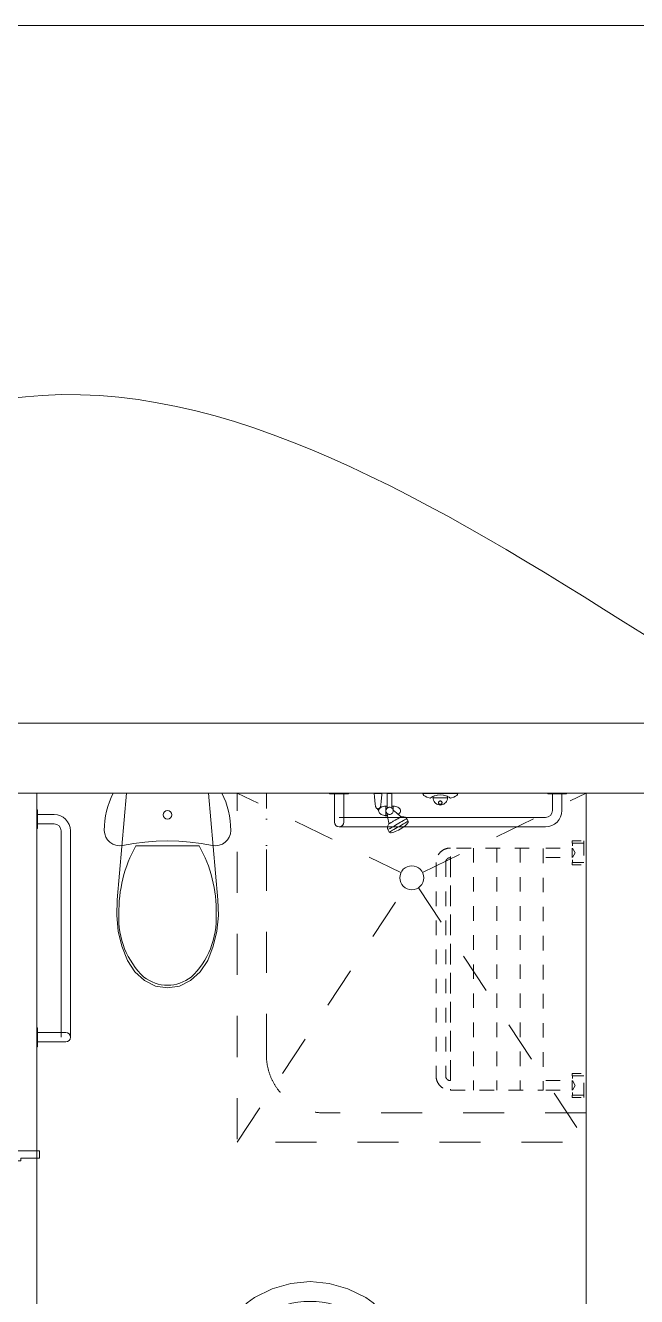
# Model space of a CAD drawing. Header units: millimetres. Extents: x -12392 to 16131, y -4930 to 15514.
# Drawn here: x -1559 to 543, y -598 to 3773 of the extents above; entities that cross this region are included whole.
import ezdxf

# ---------------------------------------------------------------- set-up
doc = ezdxf.new("R2010")
doc.units = ezdxf.units.MM
for name, pattern in [('IMPORT-Contour Line', [100, 50, -50]), ('IMPORT-Dashed', [282.222223, 141.111112, -141.111112]), ('IMPORT-Insulation 90', [90, 0, -90, 0, 0])]:
    doc.linetypes.add(name, pattern=pattern)
for name, color, linetype, lineweight in [('A-Des_ Fittings General_Pen_No__1', 250, 'Continuous', 13), ('A-Des_ Fittings General_Pen_No__81', 251, 'Continuous', 18), ('A-Des_ Fittings Plumbing', 250, 'Continuous', 13), ('A-Des_ Fittings Plumbing_Pen_No__1', 250, 'Continuous', 13), ('A-Des_ Fittings Plumbing_Pen_No__81', 251, 'Continuous', 18), ('A-Des_ Walls', 250, 'Continuous', 13), ('A-Des_ Walls_Pen_No__81', 251, 'Continuous', 18), ('ARCHICAD Doors_Pen_No__81', 251, 'Continuous', 18), ('L06 Enlarged Ground Proposed Plan 01_GFEnlarged Proposed Plan 01_dwg', 8, 'Continuous', 13), ('New_A-Des_ Fittings General_Pen_No__1', 250, 'Continuous', 13), ('New_A-Des_ Zones_Pen_No__94', 7, 'Continuous', 18), ('Non-Essential Power - MEC', 10, 'Continuous', 13)]:
    doc.layers.add(name, color=color, linetype=linetype, lineweight=lineweight)

# ---------------------------------------------------------------- blocks, each defined once
blk = doc.blocks.new('L06 Enlarged Ground Proposed Plan 01_GFEnlarged Proposed Plan 01_dwg_Wall_7_1-12186640-NEW GROUND FLOOR LAYOUT - ELECTRICAL PROPOSED PLAN 01')
at = {"layer": 'A-Des_ Walls', "color": 10, "flags": 128}
blk.add_lwpolyline([(-1850.3, 1133.3), (2679.7, 1133.3), (2679.7, 1188.3), (2679.7, 1318.3), (2679.7, 1373.3), (-1850.3, 1373.3), (-1850.3, 1318.3), (-1850.3, 1188.3)], close=True, dxfattribs=at)
at = {"layer": 'A-Des_ Walls_Pen_No__81', "color": 254}
blk.add_line((-1850.3, 1133.3), (369.7, 1133.3), dxfattribs=at)
at = {"layer": 'A-Des_ Walls_Pen_No__81', "color": 254, "flags": 128}
blk.add_lwpolyline([(2679.7, 1188.3), (2679.7, 1318.3), (2679.7, 1373.3), (-1850.3, 1373.3), (-1850.3, 1318.3), (-1850.3, 1188.3)], dxfattribs=at)
blk = doc.blocks.new('L06 Enlarged Ground Proposed Plan 01_GFEnlarged Proposed Plan 01_dwg_CI Tools Door_16__1-12186667-NEW GROUND FLOOR LAYOUT - ELECTRICAL PROPOSED PLAN 01')
at = {"layer": 'ARCHICAD Doors_Pen_No__81', "color": 254, "flags": 128}
for points in [[(-1575.3, -131.7), (-1615.3, -131.7), (-1615.3, -121.7), (-1650.3, -121.7), (-1650.3, -96.7), (-1510.3, -96.7), (-1510.3, -121.7), (-1575.3, -121.7), (-1575.3, -131.7), (-1615.3, -131.7), (-1615.3, -121.7), (-1650.3, -121.7), (-1650.3, -96.7), (-1510.3, -96.7), (-1510.3, -121.7), (-1575.3, -121.7)], [(-2465.3, -901.7), (-1650.3, -901.7), (-1650.3, -936.7), (-2465.3, -936.7), (-2465.3, -901.7), (-1650.3, -901.7), (-1650.3, -936.7), (-2465.3, -936.7)], [(-1575.3, -926.7), (-1615.3, -926.7), (-1615.3, -936.7), (-1650.3, -936.7), (-1650.3, -961.7), (-1510.3, -961.7), (-1510.3, -936.7), (-1575.3, -936.7), (-1575.3, -926.7), (-1615.3, -926.7), (-1615.3, -936.7), (-1650.3, -936.7), (-1650.3, -961.7), (-1510.3, -961.7), (-1510.3, -936.7), (-1575.3, -936.7)]]:
    blk.add_lwpolyline(points, close=True, dxfattribs=at)
at = {"layer": 'ARCHICAD Doors_Pen_No__81', "color": 254}
blk.add_arc((-1650.3, -936.7), 815, 90, 180, dxfattribs=at)
blk = doc.blocks.new('L06 Enlarged Ground Proposed Plan 01_GFEnlarged Proposed Plan 01_dwg_Wall_23_1-12186668-NEW GROUND FLOOR LAYOUT - ELECTRICAL PROPOSED PLAN 01')
at = {"layer": 'A-Des_ Walls', "color": 10, "flags": 128}
for points in [[(-1640.3, 1133.3), (-1640.3, -96.7), (-1520.3, -96.7), (-1520.3, 1133.3)], [(-1520.3, -961.7), (-1640.3, -961.7), (-1640.3, -1936.7), (-1520.3, -1936.7)]]:
    blk.add_lwpolyline(points, close=True, dxfattribs=at)
at = {"layer": 'A-Des_ Walls_Pen_No__81', "color": 254, "flags": 128}
for points in [[(-1640.3, -96.7), (-1520.3, -96.7), (-1520.3, 1133.3), (-1640.3, 1133.3), (-1640.3, -96.7)], [(-1520.3, -996.7), (-1520.3, -961.7), (-1640.3, -961.7), (-1640.3, -1936.7), (-1520.3, -1936.7), (-1520.3, -1116.7)]]:
    blk.add_lwpolyline(points, dxfattribs=at)
blk.add_blockref('L06 Enlarged Ground Proposed Plan 01_GFEnlarged Proposed Plan 01_dwg_CI Tools Door_16__1-12186667-NEW GROUND FLOOR LAYOUT - ELECTRICAL PROPOSED PLAN 01', (0, 0))
blk = doc.blocks.new('L06 Enlarged Ground Proposed Plan 01_GFEnlarged Proposed Plan 01_dwg_Wall_24_1-12186669-NEW GROUND FLOOR LAYOUT - ELECTRICAL PROPOSED PLAN 01')
at = {"layer": 'A-Des_ Walls', "color": 10, "flags": 128}
blk.add_lwpolyline([(369.7, 1133.3), (369.7, -3866.7), (609.7, -3866.7), (609.7, 1133.3)], close=True, dxfattribs=at)
at = {"layer": 'A-Des_ Walls_Pen_No__81', "color": 254}
blk.add_line((369.7, 1133.3), (369.7, -996.7), dxfattribs=at)
blk = doc.blocks.new('L06 Enlarged Ground Proposed Plan 01_GFEnlarged Proposed Plan 01_dwg_Basin 24_27__1-12186881-NEW GROUND FLOOR LAYOUT - ELECTRICAL PROPOSED PLAN 01')
at = {"layer": 'A-Des_ Fittings Plumbing', "color": 10, "flags": 128}
blk.add_lwpolyline([(-300.3, -996.7), (-300.3, -767.6), (-303, -733.9), (-311, -701.2), (-324.1, -670.7), (-341.8, -643.3), (-363.6, -619.8), (-388.8, -601.1), (-449.7, -571.2), (-514.1, -552.9), (-580.3, -546.7), (-646.5, -552.9), (-711, -571.2), (-771.8, -601.1), (-797, -619.8), (-818.8, -643.3), (-836.5, -670.7), (-849.6, -701.2), (-857.6, -733.9), (-860.3, -767.6), (-860.3, -996.7)], close=True, dxfattribs=at)
at = {"layer": 'A-Des_ Fittings Plumbing_Pen_No__81', "color": 254}
for p, q in [((-799.4, -813.4), (-799.4, -767.6)), ((-361.2, -813.4), (-361.2, -767.6)), ((-591.4, -835), (-598, -887.9)), ((-562.6, -887.9), (-569.2, -835)), ((-691.2, -904.4), (-469.4, -904.4)), ((-601.3, -897.4), (-605.3, -939.4)), ((-555.3, -939.4), (-559.3, -897.4))]:
    blk.add_line(p, q, dxfattribs=at)
at = {"layer": 'A-Des_ Fittings Plumbing_Pen_No__81', "color": 254, "flags": 128}
blk.add_lwpolyline([(-300.3, -996.7), (-300.3, -767.6), (-303, -733.9), (-311, -701.2), (-324.1, -670.7), (-341.8, -643.3), (-363.6, -619.8), (-388.8, -601.1), (-449.7, -571.2), (-514.1, -552.9), (-580.3, -546.7), (-646.5, -552.9), (-711, -571.2), (-771.8, -601.1), (-797, -619.8), (-818.8, -643.3), (-836.5, -670.7), (-849.6, -701.2), (-857.6, -733.9), (-860.3, -767.6), (-860.3, -996.7)], close=True, dxfattribs=at)
blk.add_lwpolyline([(-566.7, -899.6), (-566.7, -914.5), (-593.9, -914.5), (-593.9, -899.6)], dxfattribs=at)
at = {"layer": 'A-Des_ Fittings Plumbing_Pen_No__81', "color": 254}
blk.add_circle((-580.3, -789.5), 17.5, dxfattribs=at)
for centre, radius, start, end in [((-580.3, -836.4), 11.2, 7.1389, 172.8611), ((-580.3, -899.3), 21.1, 147.229, 174.8304), ((-580.3, -899.3), 21.1, 32.771, 147.229), ((-580.3, -899.6), 13.6, 0, 180), ((-580.3, -899.3), 21.1, 5.1696, 32.771), ((-580.3, -939.4), 25, 180, 0)]:
    blk.add_arc(centre, radius, start, end, dxfattribs=at)
for centre, major_axis, ratio, start_param, end_param in [((-580.3, -996.7), (0, 381.8), 0.892754, 5.78621, 6.78016), ((-691.2, -767.6), (0, 121.2), 0.892754, 0.496975, 1.570796), ((-469.4, -767.6), (0, 121.2), 0.892754, 4.712389, 5.78621), ((-691.1, -813.4), (108.3, 0), 0.83962, 3.141593, 4.712389), ((-469.5, -813.4), (-108.3, 0), 0.83962, 1.570796, 3.141593)]:
    blk.add_ellipse(centre, major_axis=major_axis, ratio=ratio, start_param=start_param, end_param=end_param, dxfattribs=at)
blk = doc.blocks.new('L06 Enlarged Ground Proposed Plan 01_GFEnlarged Proposed Plan 01_dwg_Shower Seat_28__1-12186882-NEW GROUND FLOOR LAYOUT - ELECTRICAL PROPOSED PLAN 01')
at = {"layer": 'A-Des_ Fittings General_Pen_No__81', "color": 254, "linetype": 'IMPORT-Contour Line'}
for p, q in [((361.7, 968.9), (361.7, 886.9)), ((-17.6, 944.4), (-17.6, 111.4)), ((62.2, 944.4), (62.2, 111.4)), ((141.9, 944.4), (141.9, 111.4)), ((361.7, 960.9), (320.7, 960.9)), ((320.7, 944.4), (320.7, 911.4)), ((-146.8, 894.9), (-146.8, 160.9)), ((-113.8, 894.9), (-113.8, 160.9)), ((-97.3, 144.4), (-97.3, 911.4)), ((361.7, 894.9), (320.7, 894.9)), ((361.7, 160.9), (320.7, 160.9)), ((320.7, 111.4), (320.7, 144.4)), ((361.7, 86.9), (361.7, 168.9)), ((361.7, 94.9), (320.7, 94.9))]:
    blk.add_line(p, q, dxfattribs=at)
at = {"layer": 'A-Des_ Fittings General_Pen_No__81', "color": 254, "linetype": 'IMPORT-Contour Line', "flags": 128}
for points in [[(369.7, 968.9), (369.7, 886.9), (320.7, 886.9), (320.7, 894.9), (322.7, 894.9), (322.7, 911.4), (221.7, 911.4), (221.7, 944.4), (322.7, 944.4), (322.7, 960.9), (320.7, 960.9), (320.7, 968.9)], [(-97.3, 111.4), (221.7, 111.4), (221.7, 944.4), (-97.3, 944.4)], [(369.7, 86.9), (369.7, 168.9), (320.7, 168.9), (320.7, 160.9), (322.7, 160.9), (322.7, 144.4), (221.7, 144.4), (221.7, 111.4), (322.7, 111.4), (322.7, 94.9), (320.7, 94.9), (320.7, 86.9)]]:
    blk.add_lwpolyline(points, close=True, dxfattribs=at)
for points in [[(322.7, 944.4), (331.1, 927.9), (322.7, 911.4)], [(322.7, 111.4), (331.1, 127.9), (322.7, 144.4)]]:
    blk.add_lwpolyline(points, dxfattribs=at)
at = {"layer": 'A-Des_ Fittings General_Pen_No__81', "color": 254, "linetype": 'IMPORT-Contour Line'}
for centre, radius, start, end in [((-97.3, 894.9), 49.5, 90, 180), ((-97.3, 894.9), 16.5, 90, 180), ((-97.3, 160.9), 49.5, 180, 270), ((-97.3, 160.9), 16.5, 180, 270)]:
    blk.add_arc(centre, radius, start, end, dxfattribs=at)
blk = doc.blocks.new('L06 Enlarged Ground Proposed Plan 01_GFEnlarged Proposed Plan 01_dwg_Grab Rail Bend Up _1030_29__1-12186883-NEW GROUND FLOOR LAYOUT - ELECTRICAL PROPOSED PLAN 01')
at = {"layer": 'A-Des_ Fittings Plumbing_Pen_No__81', "color": 254}
for p, q in [((-1436.3, 293.7), (-1436.3, 1003.7)), ((-1404.3, 1003.7), (-1404.3, 293.7))]:
    blk.add_line(p, q, dxfattribs=at)
at = {"layer": 'A-Des_ Fittings Plumbing_Pen_No__81', "color": 254, "flags": 128}
for points in [[(-1517.3, 1011.2), (-1517.3, 1076.2), (-1520.3, 1076.2), (-1520.3, 1011.2)], [(-1517.3, 261.2), (-1517.3, 326.2), (-1520.3, 326.2), (-1520.3, 261.2), (-1517.3, 261.2), (-1517.3, 326.2), (-1520.3, 326.2), (-1520.3, 261.2)]]:
    blk.add_lwpolyline(points, close=True, dxfattribs=at)
for points in [[(-1460.3, 1027.7), (-1517.3, 1027.7), (-1517.3, 1059.7), (-1460.3, 1059.7)], [(-1420.3, 277.7), (-1517.3, 277.7), (-1517.3, 309.7), (-1420.3, 309.7)]]:
    blk.add_lwpolyline(points, dxfattribs=at)
at = {"layer": 'A-Des_ Fittings Plumbing_Pen_No__81', "color": 254}
for centre, radius, start in [((-1460.3, 1003.7), 56, 0), ((-1460.3, 1003.7), 24, 0), ((-1420.3, 293.7), 16, 270)]:
    blk.add_arc(centre, radius, start, 90, dxfattribs=at)
blk = doc.blocks.new('L06 Enlarged Ground Proposed Plan 01_GFEnlarged Proposed Plan 01_dwg_Grab Rail Bend Up _1030_67__1-12186921-NEW GROUND FLOOR LAYOUT - ELECTRICAL PROPOSED PLAN 01')
at = {"layer": 'A-Des_ Fittings General_Pen_No__81', "color": 254}
for p, q in [((-480.3, 1049.3), (229.7, 1049.3)), ((229.7, 1017.3), (-480.3, 1017.3))]:
    blk.add_line(p, q, dxfattribs=at)
at = {"layer": 'A-Des_ Fittings General_Pen_No__81', "color": 254, "flags": 128}
for points in [[(-512.8, 1130.3), (-447.8, 1130.3), (-447.8, 1133.3), (-512.8, 1133.3), (-512.8, 1130.3), (-447.8, 1130.3), (-447.8, 1133.3), (-512.8, 1133.3)], [(237.2, 1130.3), (302.2, 1130.3), (302.2, 1133.3), (237.2, 1133.3)]]:
    blk.add_lwpolyline(points, close=True, dxfattribs=at)
for points in [[(-496.3, 1033.3), (-496.3, 1130.3), (-464.3, 1130.3), (-464.3, 1033.3)], [(253.7, 1073.3), (253.7, 1130.3), (285.7, 1130.3), (285.7, 1073.3)]]:
    blk.add_lwpolyline(points, dxfattribs=at)
at = {"layer": 'A-Des_ Fittings General_Pen_No__81', "color": 254}
for centre, radius, start, end in [((229.7, 1073.3), 24, 270, 360), ((229.7, 1073.3), 56, 270, 0), ((-480.3, 1033.3), 16, 180, 0)]:
    blk.add_arc(centre, radius, start, end, dxfattribs=at)
blk = doc.blocks.new('L06 Enlarged Ground Proposed Plan 01_GFEnlarged Proposed Plan 01_dwg_WC 24_113__1-12187093-NEW GROUND FLOOR LAYOUT - ELECTRICAL PROPOSED PLAN 01')
at = {"layer": 'A-Des_ Fittings Plumbing', "color": 10, "flags": 128}
for points in [[(-1257.1, 1133.3), (-1264.2, 1118.2), (-1270.4, 1102.8), (-1275.7, 1087), (-1280, 1070.9), (-1283.4, 1054.6), (-1285.9, 1038.1), (-1287.3, 1021.5), (-1287.8, 1004.8), (-1286.5, 993.3), (-1282.7, 982.3), (-1276.6, 972.5), (-1268.5, 964.2), (-1258.8, 957.9), (-1247.9, 953.9), (-1236.4, 952.3), (-1224.8, 953.4), (-1186.5, 960.1), (-1148, 965), (-1109.2, 967.9), (-1070.3, 968.9), (-1031.4, 967.9), (-992.7, 965), (-954.1, 960.1), (-915.8, 953.4), (-904.3, 952.3), (-892.7, 953.9), (-881.8, 957.9), (-872.1, 964.2), (-864, 972.5), (-857.9, 982.3), (-854.1, 993.3), (-852.8, 1004.8), (-853.3, 1021.5), (-854.8, 1038.1), (-857.2, 1054.6), (-860.6, 1070.9), (-865, 1087), (-870.2, 1102.8), (-876.4, 1118.2), (-883.5, 1133.3)], [(-1239.7, 658.6), (-1227.3, 606.6), (-1208.3, 557.4), (-1182.7, 518.5), (-1149.7, 488.6), (-1111.4, 469.8), (-1070.3, 463.3), (-1029.3, 469.8), (-991, 488.6), (-957.9, 518.5), (-932.3, 557.4), (-913.3, 606.6), (-900.9, 658.6), (-895.4, 712.4), (-897, 766.5), (-929.3, 1133.3), (-1211.3, 1133.3), (-1243.7, 766.5), (-1245.2, 712.4)]]:
    blk.add_lwpolyline(points, close=True, dxfattribs=at)
at = {"layer": 'A-Des_ Fittings Plumbing_Pen_No__81', "color": 254, "flags": 128}
for points in [[(-1257.1, 1133.3), (-1264.2, 1118.2), (-1270.4, 1102.8), (-1275.7, 1087), (-1280, 1070.9), (-1283.4, 1054.6), (-1285.9, 1038.1), (-1287.3, 1021.5), (-1287.8, 1004.8), (-1286.5, 993.3), (-1282.7, 982.3), (-1276.6, 972.5), (-1268.5, 964.2), (-1258.8, 957.9), (-1247.9, 953.9), (-1236.4, 952.3), (-1224.8, 953.4), (-1186.5, 960.1), (-1148, 965), (-1109.2, 967.9), (-1070.3, 968.9), (-1031.4, 967.9), (-992.7, 965), (-954.1, 960.1), (-915.8, 953.4), (-904.3, 952.3), (-892.7, 953.9), (-881.8, 957.9), (-872.1, 964.2), (-864, 972.5), (-857.9, 982.3), (-854.1, 993.3), (-852.8, 1004.8), (-853.3, 1021.5), (-854.8, 1038.1), (-857.2, 1054.6), (-860.6, 1070.9), (-865, 1087), (-870.2, 1102.8), (-876.4, 1118.2), (-883.5, 1133.3)], [(-1239.7, 658.6), (-1227.3, 606.6), (-1208.3, 557.4), (-1182.7, 518.5), (-1149.7, 488.6), (-1111.4, 469.8), (-1070.3, 463.3), (-1029.3, 469.8), (-991, 488.6), (-957.9, 518.5), (-932.3, 557.4), (-913.3, 606.6), (-900.9, 658.6), (-895.4, 712.4), (-897, 766.5), (-929.3, 1133.3), (-1211.3, 1133.3), (-1243.7, 766.5), (-1245.2, 712.4)]]:
    blk.add_lwpolyline(points, close=True, dxfattribs=at)
blk.add_lwpolyline([(-961.4, 952.2), (-1070.3, 952.2), (-1179.3, 952.2)], dxfattribs=at)
at = {"layer": 'A-Des_ Fittings Plumbing_Pen_No__81', "color": 254}
blk.add_ellipse((-1070.3, 1058.3), major_axis=(15, 0), ratio=0.999724, dxfattribs=at)
for centre, major_axis, start_param, end_param in [((-812.2, 727.2), (0, 445.5), 1.041392, 1.594412), ((-1328.4, 727.2), (0, 445.5), 4.688771, 5.241791), ((-980.9, 701.7), (0, 269.1), 1.515065, 2.415654), ((-1159.8, 701.7), (0, 269.1), 3.867528, 4.768116), ((-1069.5, 617.5), (0, 145.1), 2.509088, 3.135732), ((-1071.1, 617.5), (0, 145.1), 3.147454, 3.774097)]:
    blk.add_ellipse(centre, major_axis=major_axis, ratio=0.954628, start_param=start_param, end_param=end_param, dxfattribs=at)
blk = doc.blocks.new('L06 Enlarged Ground Proposed Plan 01_GFEnlarged Proposed Plan 01_dwg_Shower Tapware _1483_160__1-12187189-NEW GROUND FLOOR LAYOUT - ELECTRICAL PROPOSED PLAN 01')
at = {"layer": 'A-Des_ Fittings Plumbing_Pen_No__81', "color": 254}
blk.add_line((-156.9, 1117.3), (-157.2, 1117.3), dxfattribs=at)
at = {"layer": 'A-Des_ Fittings Plumbing_Pen_No__81', "color": 254, "flags": 128}
for points in [[(-357.4, 1108.6), (-357.7, 1112.3), (-358.1, 1116.2), (-358.4, 1120.2), (-358.8, 1124.4), (-359.2, 1128.6), (-359.5, 1132.3), (-359.4, 1132.3), (-359.4, 1132.3), (-358.9, 1132.3), (-358.8, 1132.3), (-358.2, 1132.3), (-357.9, 1132.3), (-357.1, 1132.3), (-356.6, 1132.3), (-355.7, 1132.3), (-354.9, 1132.3), (-354, 1132.3), (-353, 1132.3), (-352, 1132.3), (-350.9, 1132.3), (-349.9, 1132.3), (-348.6, 1132.3), (-347.6, 1132.3), (-346.3, 1132.3), (-345.3, 1132.3), (-344, 1132.3), (-343, 1132.3), (-341.7, 1132.3), (-340.7, 1132.3), (-339.6, 1132.3), (-338.6, 1132.3), (-337.7, 1132.3), (-336.7, 1132.3), (-336.1, 1132.3), (-335.2, 1132.3), (-334.8, 1132.3), (-334, 1132.3), (-333.8, 1132.3), (-333.3, 1132.3), (-333.3, 1132.3), (-333.2, 1132.3), (-333.1, 1132.3), (-333.5, 1128.6), (-333.8, 1124.4), (-334.2, 1120.2), (-334.6, 1116.2), (-334.9, 1112.3), (-335.2, 1108.6), (-335.6, 1105.2), (-335.7, 1103.4), (-336, 1100.2), (-336.3, 1097.3), (-336.6, 1094.7), (-336.9, 1092.4), (-337.2, 1090.4), (-337.4, 1088.8), (-337.7, 1087.5), (-338.1, 1086), (-338.3, 1085.2), (-339, 1083.8), (-339.2, 1083.4), (-340, 1082.2), (-341, 1081.2), (-342.2, 1080.4), (-343.5, 1079.8), (-344.9, 1079.4), (-346.3, 1079.3), (-347.7, 1079.4), (-349.1, 1079.8), (-350.4, 1080.4), (-351.6, 1081.2), (-352.6, 1082.2), (-353.4, 1083.4), (-353.7, 1083.8), (-354.3, 1085.2), (-354.5, 1086), (-354.9, 1087.5), (-355.2, 1088.8), (-355.4, 1090.4), (-355.7, 1092.4), (-356, 1094.7), (-356.3, 1097.3), (-356.6, 1100.2), (-356.9, 1103.4)], [(-152.8, 1123.7), (-150.9, 1124.2), (-146.1, 1125.5), (-142.7, 1126.4), (-142.2, 1126.4), (-132.2, 1127.3), (-122.3, 1126.4), (-121.8, 1126.4), (-118.4, 1125.5), (-113.6, 1124.2), (-111.7, 1123.7), (-108.8, 1122.3), (-107.1, 1121.5), (-102.7, 1119.5), (-102.6, 1119.5), (-102.2, 1119.3), (-100.4, 1118), (-99, 1117), (-98.9, 1117), (-98.2, 1116.4), (-97.8, 1116.2), (-97.7, 1116.1), (-93.7, 1117), (-86.3, 1119.5), (-80.3, 1122.3), (-75.9, 1125.5), (-73.2, 1128.8), (-72.2, 1132.3), (-73.2, 1132.3), (-75.9, 1132.3), (-80.3, 1132.3), (-86.3, 1132.3), (-93.7, 1132.3), (-102.2, 1132.3), (-111.7, 1132.3), (-121.8, 1132.3), (-132.2, 1132.3), (-142.7, 1132.3), (-152.8, 1132.3), (-162.2, 1132.3), (-170.8, 1132.3), (-178.2, 1132.3), (-184.2, 1132.3), (-188.6, 1132.3), (-191.3, 1132.3), (-192.2, 1132.3), (-191.3, 1128.8), (-188.6, 1125.5), (-184.2, 1122.3), (-178.2, 1119.5), (-170.8, 1117), (-166.8, 1116.1), (-166.7, 1116.2), (-166.3, 1116.4), (-165.5, 1117), (-165.5, 1117), (-164.1, 1118), (-162.2, 1119.3), (-161.9, 1119.5), (-161.8, 1119.5), (-157.4, 1121.5), (-155.7, 1122.3)], [(-136.1, 1095.7), (-135.2, 1095.1), (-134.3, 1094.7), (-133.3, 1094.4), (-132.2, 1094.3), (-131.2, 1094.4), (-130.2, 1094.7), (-129.2, 1095.1), (-128.4, 1095.7), (-127.6, 1096.5), (-127, 1097.3), (-126.6, 1098.3), (-126.3, 1099.3), (-126.2, 1100.3), (-126.3, 1101.4), (-126.6, 1102.4), (-127, 1103.3), (-127.6, 1104.2), (-128.4, 1104.9), (-129.2, 1105.5), (-130.2, 1106), (-131.2, 1106.2), (-132.2, 1106.3), (-133.3, 1106.2), (-134.3, 1106), (-135.2, 1105.5), (-136.1, 1104.9), (-136.8, 1104.2), (-137.4, 1103.3), (-137.9, 1102.4), (-138.2, 1101.4), (-138.2, 1100.3), (-138.2, 1099.3), (-137.9, 1098.3), (-137.4, 1097.3), (-136.8, 1096.5)]]:
    blk.add_lwpolyline(points, close=True, dxfattribs=at)
for points in [[(-298.8, 1081.9), (-298.8, 1132.3), (-298.9, 1132.3), (-299.3, 1132.3), (-299.9, 1132.3), (-300.6, 1132.3), (-301.6, 1132.3), (-302.8, 1132.3), (-304, 1132.3), (-305.4, 1132.3), (-306.8, 1132.3), (-308.2, 1132.3), (-309.5, 1132.3), (-310.8, 1132.3), (-311.9, 1132.3), (-312.9, 1132.3), (-313.7, 1132.3), (-314.3, 1132.3), (-314.7, 1132.3), (-314.8, 1132.3), (-314.8, 1081.9)], [(-107.2, 1121.6), (-107.2, 1117.3), (-107.6, 1113), (-108.8, 1108.8), (-110.6, 1104.8), (-113.1, 1101.2), (-116.2, 1098.2), (-119.7, 1095.7), (-123.7, 1093.8), (-127.9, 1092.7), (-132.2, 1092.3), (-136.6, 1092.7), (-140.8, 1093.8), (-144.7, 1095.7), (-148.3, 1098.2), (-151.4, 1101.2), (-153.9, 1104.8), (-155.7, 1108.8), (-156.9, 1113), (-157.2, 1117.3), (-157.2, 1121.6)], [(-136.6, 1117.3), (-140.8, 1117.3), (-144.7, 1117.3), (-148.3, 1117.3), (-151.4, 1117.3), (-153.9, 1117.3), (-155.7, 1117.3), (-156.9, 1117.3)], [(-119.7, 1117.3), (-123.7, 1117.3), (-127.9, 1117.3), (-132.2, 1117.3), (-136.6, 1117.3)], [(-107.2, 1117.3), (-107.6, 1117.3), (-108.8, 1117.3), (-110.6, 1117.3), (-113.1, 1117.3), (-116.2, 1117.3), (-119.7, 1117.3)], [(-349.9, 1080.1), (-347.7, 1077.8), (-344.7, 1074.7)], [(-314.8, 1088.6), (-319.3, 1088.6), (-323.6, 1088.3), (-327.8, 1087.6), (-331.8, 1086.4), (-335.3, 1084.8), (-338.4, 1082.8), (-340.9, 1080.4), (-342.8, 1077.9), (-343.9, 1075.1), (-344.3, 1072.3), (-343.9, 1069.5), (-342.8, 1066.8), (-340.9, 1064.2), (-338.4, 1061.9), (-335.3, 1059.9), (-331.8, 1058.2), (-327.8, 1057), (-323.6, 1056.3), (-319.3, 1056.1), (-314, 1056.1)], [(-337.5, 1088.7), (-336.2, 1087.4), (-334.2, 1085.3)], [(-313.7, 1054), (-314.7, 1054), (-316, 1054.1), (-318.7, 1054.7), (-319.9, 1055), (-321.1, 1055.6), (-322.4, 1056.2)], [(-319.3, 1088.6), (-319.3, 1088.3), (-319.3, 1087.6), (-319.3, 1086.4), (-319.3, 1084.8), (-319.3, 1082.8), (-319.3, 1080.4), (-319.3, 1077.9), (-319.3, 1075.1), (-319.3, 1072.3), (-319.1, 1074.5), (-318.5, 1076.6), (-317.6, 1078.6), (-316.4, 1080.4), (-314.8, 1081.9), (-313, 1083.1), (-311.1, 1084.1), (-308.9, 1084.6), (-306.8, 1084.8), (-304.6, 1084.6), (-302.5, 1084.1), (-300.5, 1083.1), (-298.7, 1081.9), (-297.2, 1080.4), (-296, 1078.6), (-295, 1076.6), (-294.5, 1074.5), (-294.3, 1072.3), (-294.5, 1070.1), (-295, 1068), (-296, 1066.1), (-297.2, 1064.3), (-298.7, 1062.7), (-300.5, 1061.5), (-302.5, 1060.6), (-304.6, 1060), (-306.8, 1059.8), (-308.9, 1060)], [(-319.3, 1056.1), (-319.3, 1056.3), (-319.3, 1057), (-319.3, 1058.2), (-319.3, 1059.9), (-319.3, 1061.9), (-319.3, 1064.2), (-319.3, 1066.8), (-319.3, 1069.5), (-319.3, 1072.3), (-319.1, 1070.1), (-318.5, 1068), (-317.6, 1066.1), (-316.4, 1064.3), (-314.8, 1062.7), (-313, 1061.5), (-311.1, 1060.6), (-308.9, 1060)], [(-311.4, 1042), (-312.2, 1046.5), (-313, 1050.2), (-313.6, 1053.6), (-314.2, 1056.7), (-314.6, 1059.6), (-315, 1062.1), (-315.2, 1063.1)], [(-311.4, 1042.5), (-310.1, 1035.4), (-309.3, 1030.7), (-308.7, 1027.7), (-308.8, 1027.6), (-311.6, 1023.2), (-313.4, 1018.8), (-314.2, 1014.7), (-314, 1011), (-312.8, 1007.7), (-307.8, 999), (-306.4, 997.8), (-304.1, 997.2), (-300.9, 997.2), (-296.9, 997.8), (-292.3, 999.1), (-287.2, 1000.9), (-281.7, 1003.2), (-276, 1006), (-270.3, 1009.1), (-264.7, 1012.5), (-259.5, 1016), (-254.7, 1019.6), (-250.6, 1023.2), (-247.2, 1026.6), (-244.7, 1029.7), (-243.1, 1032.4), (-242.4, 1034.7), (-242.8, 1036.5), (-247.8, 1045.2), (-250, 1047.9), (-253.2, 1050), (-257.2, 1051.3), (-261.8, 1051.9), (-267.1, 1051.7), (-267.2, 1051.7), (-269.5, 1053.7), (-273.1, 1056.7), (-276.5, 1059.6), (-278.6, 1061.4), (-281.7, 1064.2), (-284.6, 1066.6), (-287.2, 1068.9), (-289.6, 1070.9), (-291.8, 1072.8), (-293.8, 1074.4), (-294.6, 1075)], [(-308.2, 1028), (-307.8, 1028.2), (-307.5, 1028.5), (-307.2, 1028.6), (-307.1, 1028.6), (-306.9, 1028.7), (-306.7, 1028.8), (-305.9, 1029.4), (-305.5, 1029.5), (-304.9, 1029.9), (-303.8, 1030.6), (-303.4, 1030.8), (-302.3, 1031.4), (-301.3, 1032.1), (-300.7, 1032.4), (-299.2, 1033.2), (-298.3, 1033.8), (-297.5, 1034.3), (-295.7, 1035.3), (-295, 1035.7), (-294, 1036.3), (-291.9, 1037.5), (-291.6, 1037.7), (-290.2, 1038.5), (-288, 1039.8), (-286.3, 1040.8), (-284.4, 1041.8), (-284.1, 1042), (-282.3, 1043.1), (-281, 1043.9), (-280.3, 1044.2), (-278.5, 1045.3), (-277.7, 1045.7), (-276.7, 1046.2), (-274.9, 1047.3), (-274.8, 1047.4), (-273.6, 1048), (-272.2, 1048.9), (-271.8, 1049.1), (-270.9, 1049.5), (-270.1, 1050.1), (-269.3, 1050.5), (-269.1, 1050.6), (-268.9, 1050.6), (-268.8, 1050.7), (-268.5, 1051), (-268.1, 1051.2), (-267.7, 1051.4), (-267.6, 1051.5), (-267.6, 1051.5), (-267.2, 1051.7)], [(-298.8, 1088.6), (-294.3, 1088.6), (-289.9, 1088.3), (-285.7, 1087.6), (-281.8, 1086.4), (-278.2, 1084.8), (-275.1, 1082.8), (-272.6, 1080.4), (-270.8, 1077.9), (-269.7, 1075.1), (-269.3, 1072.3), (-269.7, 1069.5), (-270.8, 1066.8), (-272.6, 1064.2), (-275.1, 1061.9), (-277.4, 1060.4)], [(-294.3, 1088.6), (-294.3, 1088.3), (-294.3, 1087.6), (-294.3, 1086.4), (-294.3, 1084.8), (-294.3, 1082.8), (-294.3, 1080.4), (-294.3, 1077.9), (-294.3, 1075.1), (-294.3, 1074.7)], [(-247.8, 1045.2), (-248.3, 1044.9), (-249.8, 1044), (-252.2, 1042.7), (-255.4, 1040.8), (-259.4, 1038.5), (-264, 1035.8), (-269.2, 1032.8), (-274.6, 1029.7), (-280.3, 1026.4), (-285.9, 1023.2), (-291.4, 1020), (-296.5, 1017), (-301.2, 1014.4), (-305.2, 1012.1), (-308.4, 1010.2), (-310.8, 1008.8), (-312.3, 1008), (-312.8, 1007.7)], [(-308.7, 1027.7), (-308.6, 1027.8), (-308.4, 1028), (-308.2, 1028), (-308.2, 1028)], [(-307.8, 999), (-307.3, 999.3), (-305.8, 1000.1), (-303.4, 1001.5), (-300.2, 1003.4), (-296.2, 1005.7), (-291.5, 1008.4), (-286.4, 1011.3), (-280.9, 1014.5), (-275.3, 1017.8), (-269.6, 1021), (-264.2, 1024.2), (-259, 1027.1), (-254.4, 1029.8), (-250.4, 1032.1), (-247.2, 1034), (-244.8, 1035.4), (-243.3, 1036.2), (-242.8, 1036.5)]]:
    blk.add_lwpolyline(points, dxfattribs=at)
blk = doc.blocks.new('L06 Enlarged Ground Proposed Plan 01_GFEnlarged Proposed Plan 01_dwg-12095837-NEW GROUND FLOOR LAYOUT - ELECTRICAL PROPOSED PLAN 01')
at = {"layer": 'A-Des_ Fittings General_Pen_No__1', "color": 9, "linetype": 'IMPORT-Dashed'}
for p, q in [((-730.3, 233.3), (-730.3, 1133.3)), ((369.7, 33.3), (-530.3, 33.3))]:
    blk.add_line(p, q, dxfattribs=at)
blk.add_arc((-530.3, 233.3), 200, 180.0001, 270, dxfattribs=at)
at = {"layer": 'A-Des_ Fittings Plumbing_Pen_No__1', "color": 9, "linetype": 'IMPORT-Dashed'}
for p, q in [((-193.1, 860.1), (369.7, 1133.3)), ((-830.3, -66.7), (-253.1, 807.6))]:
    blk.add_line(p, q, dxfattribs=at)
at = {"layer": 'A-Des_ Fittings Plumbing_Pen_No__1', "color": 9, "linetype": 'IMPORT-Dashed', "flags": 128}
blk.add_lwpolyline([(-207.5, 807.6), (369.7, -66.7), (-830.3, -66.7), (-830.3, 1133.3), (-267.5, 860.1)], dxfattribs=at)
at = {"layer": 'A-Des_ Fittings Plumbing_Pen_No__1', "color": 9}
blk.add_circle((-230.3, 842.1), 41.3, dxfattribs=at)
at = {"layer": 'New_A-Des_ Fittings General_Pen_No__1', "color": 9, "linetype": 'IMPORT-Insulation 90'}
blk.add_line((-730.3, 1133.3), (-730.3, 808.1), dxfattribs=at)
at = {"layer": 'New_A-Des_ Zones_Pen_No__94', "color": 253, "flags": 128}
for points in [[(-10965.3, 3773.3), (-10965.3, 1373.3), (5200.2, 1373.3), (12066.4, 1373.3)], [(12066.4, 3773.3), (4159.7, 3773.3), (2189.7, 3773.3), (-2917.7, 3773.3)]]:
    blk.add_lwpolyline(points, dxfattribs=at)
blk.add_lwpolyline([(-1520.3, 1133.3), (-1520.3, -996.7), (369.7, -996.7), (369.7, 1133.3)], close=True, dxfattribs=at)
for name in ['L06 Enlarged Ground Proposed Plan 01_GFEnlarged Proposed Plan 01_dwg_Wall_7_1-12186640-NEW GROUND FLOOR LAYOUT - ELECTRICAL PROPOSED PLAN 01', 'L06 Enlarged Ground Proposed Plan 01_GFEnlarged Proposed Plan 01_dwg_Wall_23_1-12186668-NEW GROUND FLOOR LAYOUT - ELECTRICAL PROPOSED PLAN 01', 'L06 Enlarged Ground Proposed Plan 01_GFEnlarged Proposed Plan 01_dwg_WC 24_113__1-12187093-NEW GROUND FLOOR LAYOUT - ELECTRICAL PROPOSED PLAN 01', 'L06 Enlarged Ground Proposed Plan 01_GFEnlarged Proposed Plan 01_dwg_Grab Rail Bend Up _1030_67__1-12186921-NEW GROUND FLOOR LAYOUT - ELECTRICAL PROPOSED PLAN 01', 'L06 Enlarged Ground Proposed Plan 01_GFEnlarged Proposed Plan 01_dwg_Shower Tapware _1483_160__1-12187189-NEW GROUND FLOOR LAYOUT - ELECTRICAL PROPOSED PLAN 01', 'L06 Enlarged Ground Proposed Plan 01_GFEnlarged Proposed Plan 01_dwg_Wall_24_1-12186669-NEW GROUND FLOOR LAYOUT - ELECTRICAL PROPOSED PLAN 01', 'L06 Enlarged Ground Proposed Plan 01_GFEnlarged Proposed Plan 01_dwg_Grab Rail Bend Up _1030_29__1-12186883-NEW GROUND FLOOR LAYOUT - ELECTRICAL PROPOSED PLAN 01', 'L06 Enlarged Ground Proposed Plan 01_GFEnlarged Proposed Plan 01_dwg_Shower Seat_28__1-12186882-NEW GROUND FLOOR LAYOUT - ELECTRICAL PROPOSED PLAN 01', 'L06 Enlarged Ground Proposed Plan 01_GFEnlarged Proposed Plan 01_dwg_Basin 24_27__1-12186881-NEW GROUND FLOOR LAYOUT - ELECTRICAL PROPOSED PLAN 01']:
    blk.add_blockref(name, (0, 0))

msp = doc.modelspace()

# ---------------------------------------------------------------- linework, layer by layer
at = {"layer": 'Non-Essential Power - MEC'}
msp.add_spline([(-3311.1, 1643.1), (-1501.2, 2501.1), (630.2, 1639.4)], degree=3, dxfattribs=at)

# ---------------------------------------------------------------- block references
at = {"layer": 'L06 Enlarged Ground Proposed Plan 01_GFEnlarged Proposed Plan 01_dwg', "color": 253, "lineweight": 18}
msp.add_blockref('L06 Enlarged Ground Proposed Plan 01_GFEnlarged Proposed Plan 01_dwg-12095837-NEW GROUND FLOOR LAYOUT - ELECTRICAL PROPOSED PLAN 01', (0, 0), dxfattribs=at)

doc.saveas('drawing.dxf')
